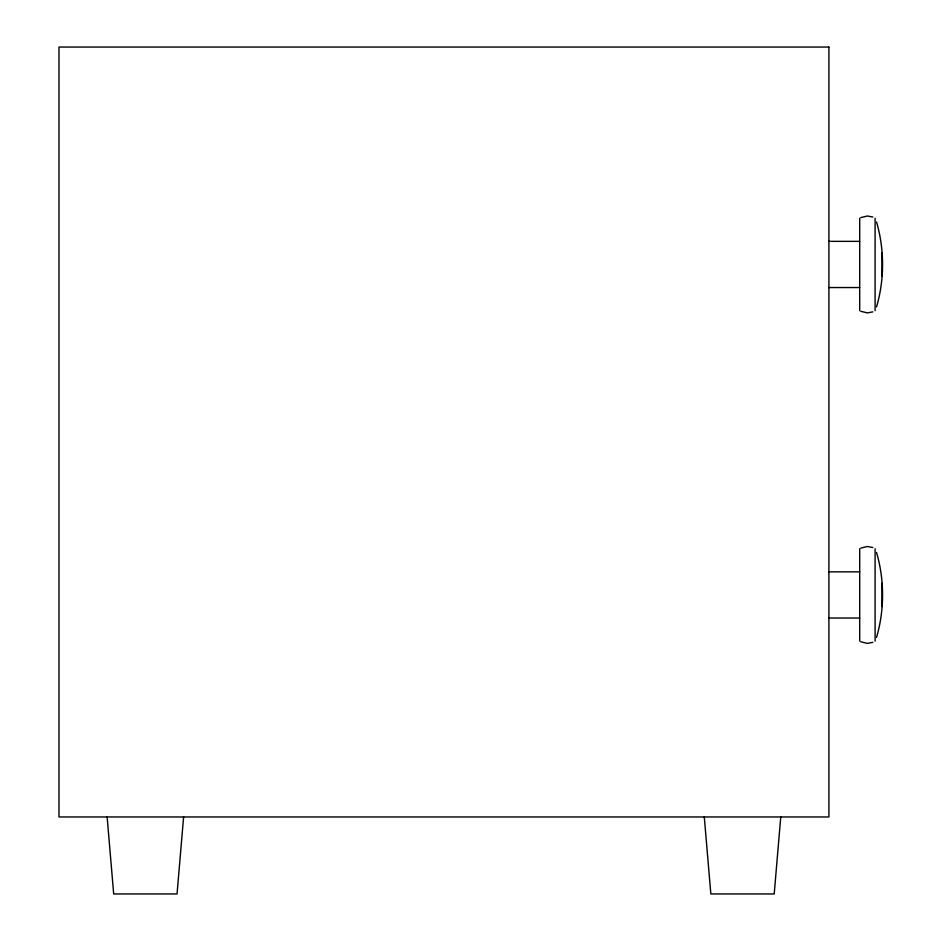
<?xml version="1.0" encoding="UTF-8"?>
<svg xmlns="http://www.w3.org/2000/svg" width="941" height="941" viewBox="0 0 941 941"><rect width="100%" height="100%" fill="white"/><g stroke="black" fill="none" stroke-linecap="round" stroke-linejoin="round"><path stroke-width="1.41" d="M876.53 221.994C884.552 249.247 884.552 279.653 876.53 306.907M876.53 552.485C884.552 579.727 884.552 610.144 876.53 637.386M183.601 816.964L177.049 893.95L113.685 893.95L107.133 816.964M780.759 816.964L774.208 893.95L710.843 893.95L704.291 816.964M860.78 217.594L867.402 216.007L872.825 217.03M860.78 548.085L867.402 546.498L872.825 547.521M872.825 311.871L867.402 312.894L860.78 311.306M872.825 642.362L867.402 643.385L860.78 641.797M828.903 241.355L859.698 241.355M828.903 287.546L859.698 287.546M828.903 571.846L859.698 571.846M828.903 618.037L859.698 618.037M882.011 252.788L882.011 276.113M882.011 583.279L882.011 606.604M875.095 218.253L875.095 310.648M875.095 548.744L875.095 641.139M859.698 218.253L859.698 310.648M859.698 548.744L859.698 641.139M828.903 47.05L58.989 47.05L58.989 816.964L828.903 816.964L828.903 47.05"/></g></svg>
